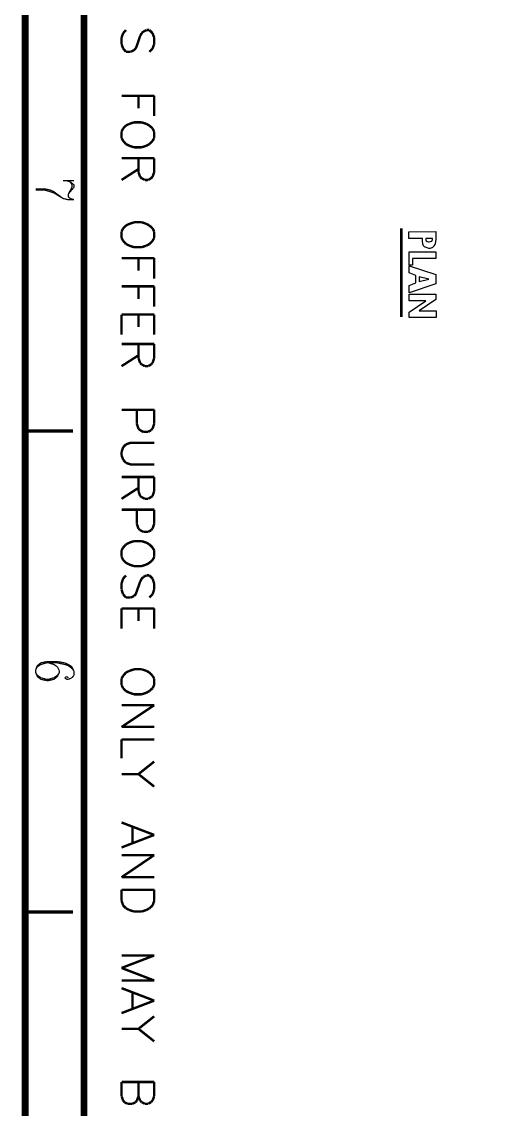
# Model space of a CAD drawing. Extents: x 0.1 to 11.6, y 0.3 to 16.2.
# Drawn here: x 0.141 to 2.098, y 9.438 to 13.934 of the extents above; entities that cross this region are included whole.
import ezdxf

# ---------------------------------------------------------------- set-up
doc = ezdxf.new("R2010")
doc.units = 0
doc.layers.get('0').update_dxf_attribs({"linetype": 'CONTINUOUS'})

msp = doc.modelspace()

# ---------------------------------------------------------------- linework, layer by layer
at = {"color": 0}
for points, const_width in [([(0.155003, 0.310004), (0.155003, 16.22)], 0.028333), ([(0.398329, 0.533311), (0.398329, 16.02)], 0.028333), ([(0.560004, 13.8867), (0.571669, 13.9)], 0.01), ([(0.643338, 13.8933), (0.636664, 13.8867)], 0.01), ([(0.656685, 13.9), (0.643338, 13.8933)], 0.01), ([(0.668349, 13.9), (0.656685, 13.9)], 0.01), ([(0.68164, 13.8867), (0.668349, 13.9)], 0.01), ([(0.553331, 13.8683), (0.560004, 13.8867)], 0.01), ([(0.553331, 13.8417), (0.553331, 13.8683)], 0.01), ([(0.629992, 13.875), (0.616644, 13.835)], 0.01), ([(0.636664, 13.8867), (0.629992, 13.875)], 0.01), ([(0.688314, 13.8683), (0.68164, 13.8867)], 0.01), ([(0.688314, 13.8417), (0.688314, 13.8683)], 0.01), ([(0.560004, 13.8233), (0.553331, 13.8417)], 0.01), ([(0.571669, 13.81), (0.560004, 13.8233)], 0.01), ([(0.591689, 13.81), (0.571669, 13.81)], 0.01), ([(0.604981, 13.8167), (0.591689, 13.81)], 0.01), ([(0.611654, 13.8233), (0.604981, 13.8167)], 0.01), ([(0.616644, 13.835), (0.611654, 13.8233)], 0.01), ([(0.668349, 13.81), (0.68164, 13.8233)], 0.01), ([(0.68164, 13.8233), (0.688314, 13.8417)], 0.01), ([(0.688314, 13.6283), (0.553331, 13.6283)], 0.01), ([(0.623318, 13.6283), (0.623318, 13.5767)], 0.01), ([(0.688314, 13.6283), (0.688314, 13.545)], 0.01), ([(0.560004, 13.4933), (0.553331, 13.48)], 0.01), ([(0.571669, 13.505), (0.560004, 13.4933)], 0.01), ([(0.585015, 13.5117), (0.571669, 13.505)], 0.01), ([(0.604981, 13.5183), (0.585015, 13.5117)], 0.01), ([(0.636664, 13.5183), (0.604981, 13.5183)], 0.01), ([(0.656685, 13.5117), (0.636664, 13.5183)], 0.01), ([(0.668349, 13.505), (0.656685, 13.5117)], 0.01), ([(0.68164, 13.4933), (0.668349, 13.505)], 0.01), ([(0.688314, 13.48), (0.68164, 13.4933)], 0.01), ([(0.553331, 13.48), (0.553331, 13.4533)], 0.01), ([(0.553331, 13.4533), (0.560004, 13.4417)], 0.01), ([(0.560004, 13.4417), (0.571669, 13.4283)], 0.01), ([(0.668349, 13.4283), (0.68164, 13.4417)], 0.01), ([(0.68164, 13.4417), (0.688314, 13.4533)], 0.01), ([(0.688314, 13.4533), (0.688314, 13.48)], 0.01), ([(0.571669, 13.4283), (0.585015, 13.4217)], 0.01), ([(0.585015, 13.4217), (0.604981, 13.415)], 0.01), ([(0.604981, 13.415), (0.636664, 13.415)], 0.01), ([(0.636664, 13.415), (0.656685, 13.4217)], 0.01), ([(0.656685, 13.4217), (0.668349, 13.4283)], 0.01), ([(0.688314, 13.37), (0.553331, 13.37)], 0.01), ([(0.623318, 13.3117), (0.623318, 13.37)], 0.01), ([(0.688314, 13.37), (0.688314, 13.3117)], 0.01), ([(0.623318, 13.325), (0.553331, 13.28)], 0.01), ([(0.629992, 13.2933), (0.623318, 13.3117)], 0.01), ([(0.688314, 13.3117), (0.68164, 13.2933)], 0.01), ([(0.356663, 13.2767), (0.311686, 13.2767)], 0.005208), ([(0.32666, 13.2767), (0.341689, 13.2717)], 0.005208), ([(0.341689, 13.2717), (0.356663, 13.26)], 0.005208), ([(0.341689, 13.2717), (0.348307, 13.26)], 0.005208), ([(0.636664, 13.2867), (0.629992, 13.2933)], 0.01), ([(0.650011, 13.28), (0.636664, 13.2867)], 0.01), ([(0.663357, 13.28), (0.650011, 13.28)], 0.01), ([(0.675022, 13.2867), (0.663357, 13.28)], 0.01), ([(0.68164, 13.2933), (0.675022, 13.2867)], 0.01), ([(0.235026, 13.2433), (0.198351, 13.2433)], 0.005208), ([(0.235026, 13.2383), (0.198351, 13.2383)], 0.005208), ([(0.258356, 13.2383), (0.235026, 13.2433)], 0.005208), ([(0.258356, 13.2317), (0.235026, 13.2383)], 0.005208), ([(0.273329, 13.2317), (0.258356, 13.2383)], 0.005208), ([(0.273329, 13.2267), (0.258356, 13.2317)], 0.005208), ([(0.311686, 13.2033), (0.273329, 13.2317)], 0.005208), ([(0.311686, 13.2033), (0.273329, 13.2267)], 0.005208), ([(0.356663, 13.25), (0.333333, 13.2217)], 0.005208), ([(0.348307, 13.25), (0.333333, 13.2217)], 0.005208), ([(0.333333, 13.2217), (0.333333, 13.21)], 0.005208), ([(0.348307, 13.26), (0.348307, 13.25)], 0.005208), ([(0.356663, 13.26), (0.356663, 13.25)], 0.005208), ([(0.333333, 13.1983), (0.311686, 13.2033)], 0.005208), ([(0.333333, 13.21), (0.341689, 13.2033)], 0.005208), ([(0.356663, 13.1983), (0.333333, 13.1983)], 0.005208), ([(0.341689, 13.2033), (0.356663, 13.1983)], 0.005208), ([(0.571669, 13.0917), (0.560004, 13.08)], 0.01), ([(0.585015, 13.0983), (0.571669, 13.0917)], 0.01), ([(0.604981, 13.105), (0.585015, 13.0983)], 0.01), ([(0.636664, 13.105), (0.604981, 13.105)], 0.01), ([(0.656685, 13.0983), (0.636664, 13.105)], 0.01), ([(0.668349, 13.0917), (0.656685, 13.0983)], 0.01), ([(0.68164, 13.08), (0.668349, 13.0917)], 0.01), ([(0.560004, 13.08), (0.553331, 13.0667)], 0.01), ([(0.553331, 13.0667), (0.553331, 13.04)], 0.01), ([(0.553331, 13.04), (0.560004, 13.0283)], 0.01), ([(0.688314, 13.0667), (0.68164, 13.08)], 0.01), ([(0.68164, 13.0283), (0.688314, 13.04)], 0.01), ([(0.688314, 13.04), (0.688314, 13.0667)], 0.01), ([(1.71001, 13.08), (1.71001, 12.7133)], 0.01), ([(0.560004, 13.0283), (0.571669, 13.015)], 0.01), ([(0.571669, 13.015), (0.585015, 13.0084)], 0.01), ([(0.585015, 13.0084), (0.604981, 13.0017)], 0.01), ([(0.604981, 13.0017), (0.636664, 13.0017)], 0.01), ([(0.636664, 13.0017), (0.656685, 13.0084)], 0.01), ([(0.656685, 13.0084), (0.668349, 13.015)], 0.01), ([(0.668349, 13.015), (0.68164, 13.0283)], 0.01), ([(0.688314, 12.9567), (0.553331, 12.9567)], 0.01), ([(0.623318, 12.9567), (0.623318, 12.905)], 0.01), ([(0.688314, 12.9567), (0.688314, 12.8717)], 0.01), ([(0.688314, 12.84), (0.553331, 12.84)], 0.01), ([(0.623318, 12.84), (0.623318, 12.7884)], 0.01), ([(0.688314, 12.84), (0.688314, 12.7567)], 0.01), ([(0.688314, 12.7233), (0.553331, 12.7233)], 0.01), ([(0.553331, 12.7233), (0.553331, 12.64)], 0.01), ([(0.623318, 12.7233), (0.623318, 12.6717)], 0.01), ([(0.688314, 12.7233), (0.688314, 12.64)], 0.01), ([(0.688314, 12.6017), (0.553331, 12.6017)], 0.01), ([(0.623318, 12.5433), (0.623318, 12.6017)], 0.01), ([(0.688314, 12.6017), (0.688314, 12.5433)], 0.01), ([(0.623318, 12.555), (0.553331, 12.51)], 0.01), ([(0.629992, 12.5233), (0.623318, 12.5433)], 0.01), ([(0.688314, 12.5433), (0.68164, 12.5233)], 0.01), ([(0.636664, 12.5167), (0.629992, 12.5233)], 0.01), ([(0.650011, 12.51), (0.636664, 12.5167)], 0.01), ([(0.663357, 12.51), (0.650011, 12.51)], 0.01), ([(0.675022, 12.5167), (0.663357, 12.51)], 0.01), ([(0.68164, 12.5233), (0.675022, 12.5167)], 0.01), ([(0.688314, 12.33), (0.553331, 12.33)], 0.01), ([(0.616644, 12.2717), (0.616644, 12.33)], 0.01), ([(0.688314, 12.33), (0.688314, 12.2717)], 0.01), ([(0.623318, 12.2517), (0.616644, 12.2717)], 0.01), ([(0.688314, 12.2717), (0.68164, 12.2517)], 0.01), ([(0.353353, 12.2416), (0.155003, 12.2416)], 0.013333), ([(0.629992, 12.245), (0.623318, 12.2517)], 0.01), ([(0.643338, 12.2383), (0.629992, 12.245)], 0.01), ([(0.663357, 12.2383), (0.643338, 12.2383)], 0.01), ([(0.675022, 12.245), (0.663357, 12.2383)], 0.01), ([(0.68164, 12.2517), (0.675022, 12.245)], 0.01), ([(0.571669, 12.1867), (0.560004, 12.175)], 0.01), ([(0.591689, 12.1934), (0.571669, 12.1867)], 0.01), ([(0.688314, 12.1934), (0.591689, 12.1934)], 0.01), ([(0.560004, 12.175), (0.553331, 12.155)], 0.01), ([(0.553331, 12.155), (0.553331, 12.1417)], 0.01), ([(0.553331, 12.1417), (0.560004, 12.1233)], 0.01), ([(0.560004, 12.1233), (0.571669, 12.11)], 0.01), ([(0.571669, 12.11), (0.591689, 12.1033)], 0.01), ([(0.591689, 12.1033), (0.688314, 12.1033)], 0.01), ([(0.688314, 12.0517), (0.553331, 12.0517)], 0.01), ([(0.623318, 11.9933), (0.623318, 12.0517)], 0.01), ([(0.688314, 12.0517), (0.688314, 11.9933)], 0.01), ([(0.623318, 12.0067), (0.553331, 11.9616)], 0.01), ([(0.629992, 11.9733), (0.623318, 11.9933)], 0.01), ([(0.636664, 11.9683), (0.629992, 11.9733)], 0.01), ([(0.650011, 11.9616), (0.636664, 11.9683)], 0.01), ([(0.663357, 11.9616), (0.650011, 11.9616)], 0.01), ([(0.675022, 11.9683), (0.663357, 11.9616)], 0.01), ([(0.68164, 11.9733), (0.675022, 11.9683)], 0.01), ([(0.688314, 11.9933), (0.68164, 11.9733)], 0.01), ([(0.688314, 11.9167), (0.553331, 11.9167)], 0.01), ([(0.616644, 11.8583), (0.616644, 11.9167)], 0.01), ([(0.688314, 11.9167), (0.688314, 11.8583)], 0.01), ([(0.623318, 11.8383), (0.616644, 11.8583)], 0.01), ([(0.629992, 11.8317), (0.623318, 11.8383)], 0.01), ([(0.643338, 11.825), (0.629992, 11.8317)], 0.01), ([(0.663357, 11.825), (0.643338, 11.825)], 0.01), ([(0.675022, 11.8317), (0.663357, 11.825)], 0.01), ([(0.68164, 11.8383), (0.675022, 11.8317)], 0.01), ([(0.688314, 11.8583), (0.68164, 11.8383)], 0.01), ([(0.585015, 11.78), (0.571669, 11.7733)], 0.01), ([(0.604981, 11.7867), (0.585015, 11.78)], 0.01), ([(0.636664, 11.7867), (0.604981, 11.7867)], 0.01), ([(0.656685, 11.78), (0.636664, 11.7867)], 0.01), ([(0.668349, 11.7733), (0.656685, 11.78)], 0.01), ([(0.560004, 11.76), (0.553331, 11.7483)], 0.01), ([(0.553331, 11.7483), (0.553331, 11.7217)], 0.01), ([(0.571669, 11.7733), (0.560004, 11.76)], 0.01), ([(0.68164, 11.76), (0.668349, 11.7733)], 0.01), ([(0.688314, 11.7483), (0.68164, 11.76)], 0.01), ([(0.688314, 11.7217), (0.688314, 11.7483)], 0.01), ([(0.553331, 11.7217), (0.560004, 11.7083)], 0.01), ([(0.560004, 11.7083), (0.571669, 11.6967)], 0.01), ([(0.571669, 11.6967), (0.585015, 11.69)], 0.01), ([(0.585015, 11.69), (0.604981, 11.6833)], 0.01), ([(0.636664, 11.6833), (0.656685, 11.69)], 0.01), ([(0.656685, 11.69), (0.668349, 11.6967)], 0.01), ([(0.668349, 11.6967), (0.68164, 11.7083)], 0.01), ([(0.68164, 11.7083), (0.688314, 11.7217)], 0.01), ([(0.560004, 11.6317), (0.571669, 11.645)], 0.01), ([(0.604981, 11.6833), (0.636664, 11.6833)], 0.01), ([(0.656685, 11.645), (0.643338, 11.6383)], 0.01), ([(0.668349, 11.645), (0.656685, 11.645)], 0.01), ([(0.68164, 11.6317), (0.668349, 11.645)], 0.01), ([(0.553331, 11.6117), (0.560004, 11.6317)], 0.01), ([(0.553331, 11.5866), (0.553331, 11.6117)], 0.01), ([(0.629992, 11.6183), (0.616644, 11.58)], 0.01), ([(0.636664, 11.6317), (0.629992, 11.6183)], 0.01), ([(0.643338, 11.6383), (0.636664, 11.6317)], 0.01), ([(0.688314, 11.6117), (0.68164, 11.6317)], 0.01), ([(0.688314, 11.5866), (0.688314, 11.6117)], 0.01), ([(0.560004, 11.5667), (0.553331, 11.5866)], 0.01), ([(0.571669, 11.5533), (0.560004, 11.5667)], 0.01), ([(0.591689, 11.5533), (0.571669, 11.5533)], 0.01), ([(0.604981, 11.56), (0.591689, 11.5533)], 0.01), ([(0.611654, 11.5667), (0.604981, 11.56)], 0.01), ([(0.616644, 11.58), (0.611654, 11.5667)], 0.01), ([(0.668349, 11.5533), (0.68164, 11.5667)], 0.01), ([(0.68164, 11.5667), (0.688314, 11.5866)], 0.01), ([(0.688314, 11.5084), (0.553331, 11.5084)], 0.01), ([(0.553331, 11.5084), (0.553331, 11.425)], 0.01), ([(0.623318, 11.5084), (0.623318, 11.4567)], 0.01), ([(0.688314, 11.5084), (0.688314, 11.425)], 0.01), ([(0.243326, 11.2884), (0.219997, 11.2833)], 0.005208), ([(0.288357, 11.2884), (0.243326, 11.2884)], 0.005208), ([(0.31836, 11.2833), (0.288357, 11.2884)], 0.005208), ([(0.205024, 11.2717), (0.198351, 11.255)], 0.005208), ([(0.205024, 11.2667), (0.198351, 11.255)], 0.005208), ([(0.198351, 11.255), (0.198351, 11.2433)], 0.005208), ([(0.198351, 11.2433), (0.205024, 11.2267)], 0.005208), ([(0.198351, 11.2433), (0.205024, 11.2317)], 0.005208), ([(0.219997, 11.2833), (0.205024, 11.2717)], 0.005208), ([(0.219997, 11.2767), (0.205024, 11.2667)], 0.005208), ([(0.243326, 11.2833), (0.219997, 11.2767)], 0.005208), ([(0.288357, 11.2833), (0.243326, 11.2833)], 0.005208), ([(0.273329, 11.2767), (0.251682, 11.2833)], 0.005208), ([(0.288357, 11.2667), (0.273329, 11.2767)], 0.005208), ([(0.31836, 11.2767), (0.288357, 11.2833)], 0.005208), ([(0.296658, 11.25), (0.288357, 11.2667)], 0.005208), ([(0.288357, 11.2267), (0.296658, 11.2433)], 0.005208), ([(0.288357, 11.2317), (0.296658, 11.2433)], 0.005208), ([(0.296658, 11.2433), (0.296658, 11.25)], 0.005208), ([(0.333333, 11.2767), (0.31836, 11.2833)], 0.005208), ([(0.333333, 11.2717), (0.31836, 11.2767)], 0.005208), ([(0.348307, 11.2667), (0.333333, 11.2767)], 0.005208), ([(0.348307, 11.26), (0.333333, 11.2717)], 0.005208), ([(0.356663, 11.25), (0.348307, 11.2667)], 0.005208), ([(0.356663, 11.25), (0.348307, 11.26)], 0.005208), ([(0.356663, 11.2317), (0.356663, 11.25)], 0.005208), ([(0.571669, 11.2433), (0.560004, 11.23)], 0.01), ([(0.585015, 11.25), (0.571669, 11.2433)], 0.01), ([(0.604981, 11.2567), (0.585015, 11.25)], 0.01), ([(0.636664, 11.2567), (0.604981, 11.2567)], 0.01), ([(0.656685, 11.25), (0.636664, 11.2567)], 0.01), ([(0.668349, 11.2433), (0.656685, 11.25)], 0.01), ([(0.68164, 11.23), (0.668349, 11.2433)], 0.01), ([(0.205024, 11.2317), (0.219997, 11.2217)], 0.005208), ([(0.205024, 11.2267), (0.219997, 11.215)], 0.005208), ([(0.219997, 11.2217), (0.243326, 11.215)], 0.005208), ([(0.219997, 11.215), (0.243326, 11.21)], 0.005208), ([(0.243326, 11.215), (0.251682, 11.215)], 0.005208), ([(0.243326, 11.21), (0.251682, 11.21)], 0.005208), ([(0.251682, 11.215), (0.273329, 11.2217)], 0.005208), ([(0.251682, 11.21), (0.273329, 11.215)], 0.005208), ([(0.273329, 11.2217), (0.288357, 11.2317)], 0.005208), ([(0.273329, 11.215), (0.288357, 11.2267)], 0.005208), ([(0.32666, 11.2267), (0.31836, 11.2217)], 0.005208), ([(0.31836, 11.2217), (0.32666, 11.215)], 0.005208), ([(0.333333, 11.2217), (0.32666, 11.2267)], 0.005208), ([(0.32666, 11.215), (0.333333, 11.215)], 0.005208), ([(0.333333, 11.215), (0.348307, 11.2217)], 0.005208), ([(0.348307, 11.2217), (0.356663, 11.2317)], 0.005208), ([(0.560004, 11.23), (0.553331, 11.2183)], 0.01), ([(0.553331, 11.2183), (0.553331, 11.1917)], 0.01), ([(0.688314, 11.2183), (0.68164, 11.23)], 0.01), ([(0.688314, 11.1917), (0.688314, 11.2183)], 0.01), ([(0.553331, 11.1917), (0.560004, 11.1783)], 0.01), ([(0.560004, 11.1783), (0.571669, 11.1667)], 0.01), ([(0.571669, 11.1667), (0.585015, 11.16)], 0.01), ([(0.585015, 11.16), (0.604981, 11.1533)], 0.01), ([(0.604981, 11.1533), (0.636664, 11.1533)], 0.01), ([(0.636664, 11.1533), (0.656685, 11.16)], 0.01), ([(0.656685, 11.16), (0.668349, 11.1667)], 0.01), ([(0.668349, 11.1667), (0.68164, 11.1783)], 0.01), ([(0.68164, 11.1783), (0.688314, 11.1917)], 0.01), ([(0.688314, 11.1083), (0.553331, 11.1083)], 0.01), ([(0.688314, 11.1083), (0.553331, 11.0183)], 0.01), ([(0.688314, 11.0183), (0.553331, 11.0183)], 0.01), ([(0.688314, 10.9667), (0.553331, 10.9667)], 0.01), ([(0.553331, 10.9667), (0.553331, 10.8883)], 0.01), ([(0.688314, 10.875), (0.623318, 10.8233)], 0.01), ([(0.623318, 10.8233), (0.553331, 10.8233)], 0.01), ([(0.688314, 10.7717), (0.623318, 10.8233)], 0.01), ([(0.688314, 10.5717), (0.553331, 10.6233)], 0.01), ([(0.688314, 10.5717), (0.553331, 10.52)], 0.01), ([(0.598307, 10.6033), (0.598307, 10.54)], 0.01), ([(0.688314, 10.4883), (0.553331, 10.4883)], 0.01), ([(0.688314, 10.4883), (0.553331, 10.3967)], 0.01), ([(0.688314, 10.3967), (0.553331, 10.3967)], 0.01), ([(0.688314, 10.345), (0.553331, 10.345)], 0.01), ([(0.553331, 10.3), (0.553331, 10.345)], 0.01), ([(0.688314, 10.345), (0.688314, 10.3)], 0.01), ([(0.560004, 10.28), (0.553331, 10.3)], 0.01), ([(0.688314, 10.3), (0.68164, 10.28)], 0.01), ([(0.353353, 10.2533), (0.155003, 10.2533)], 0.013333), ([(0.571669, 10.2683), (0.560004, 10.28)], 0.01), ([(0.585015, 10.2617), (0.571669, 10.2683)], 0.01), ([(0.604981, 10.255), (0.585015, 10.2617)], 0.01), ([(0.636664, 10.255), (0.604981, 10.255)], 0.01), ([(0.656685, 10.2617), (0.636664, 10.255)], 0.01), ([(0.668349, 10.2683), (0.656685, 10.2617)], 0.01), ([(0.68164, 10.28), (0.668349, 10.2683)], 0.01), ([(0.688314, 10.0733), (0.553331, 10.0733)], 0.01), ([(0.688314, 10.0733), (0.553331, 10.0217)], 0.01), ([(0.688314, 9.97), (0.553331, 10.0217)], 0.01), ([(0.688314, 9.97), (0.553331, 9.97)], 0.01), ([(0.688314, 9.88667), (0.553331, 9.93832)], 0.01), ([(0.598307, 9.91835), (0.598307, 9.85499)], 0.01), ([(0.688314, 9.88667), (0.553331, 9.83501)], 0.01), ([(0.688314, 9.82167), (0.623318, 9.77001)], 0.01), ([(0.623318, 9.77001), (0.553331, 9.77001)], 0.01), ([(0.688314, 9.71832), (0.623318, 9.77001)], 0.01), ([(0.688314, 9.55003), (0.553331, 9.55003)], 0.01), ([(0.553331, 9.49164), (0.553331, 9.55003)], 0.01), ([(0.623318, 9.55003), (0.623318, 9.49164)], 0.01), ([(0.688314, 9.55003), (0.688314, 9.49164)], 0.01), ([(0.560004, 9.47331), (0.553331, 9.49164)], 0.01), ([(0.623318, 9.49164), (0.616644, 9.47331)], 0.01), ([(0.629992, 9.47331), (0.623318, 9.49164)], 0.01), ([(0.688314, 9.49164), (0.68164, 9.47331)], 0.01), ([(0.564996, 9.46669), (0.560004, 9.47331)], 0.01), ([(0.578342, 9.46001), (0.564996, 9.46669)], 0.01), ([(0.598307, 9.46001), (0.578342, 9.46001)], 0.01), ([(0.611654, 9.46669), (0.598307, 9.46001)], 0.01), ([(0.616644, 9.47331), (0.611654, 9.46669)], 0.01), ([(0.636664, 9.46669), (0.629992, 9.47331)], 0.01), ([(0.650011, 9.46001), (0.636664, 9.46669)], 0.01), ([(0.663357, 9.46001), (0.650011, 9.46001)], 0.01), ([(0.675022, 9.46669), (0.663357, 9.46001)], 0.01), ([(0.68164, 9.47331), (0.675022, 9.46669)], 0.01)]:
    msp.add_lwpolyline(points, dxfattribs=dict(at, const_width=const_width))
at = {"color": 0, "const_width": 0.005208}
msp.add_lwpolyline([(0.155003, 16.22), (11.57, 16.22), (11.57, 0.310004), (0.155003, 0.310004), (0.155003, 16.22)], close=True, dxfattribs=at)
at = {"color": 0}
for points in [[(1.85281, 13.0663), (1.85281, 13.0426), (1.85281, 13.0357), (1.85042, 13.0165), (1.84999, 13.0151), (1.84858, 13.0133), (1.84483, 13.007), (1.84174, 13.0027), (1.84065, 13.0018), (1.83942, 13.0006), (1.82861, 12.9968), (1.82503, 12.9968), (1.82335, 12.9968), (1.8094, 13.0016), (1.80832, 13.0025), (1.80632, 13.0029), (1.80117, 13.0083), (1.79921, 13.0161), (1.79878, 13.0177), (1.79839, 13.0181), (1.79742, 13.0248), (1.79725, 13.0349), (1.79725, 13.0383), (1.74169, 13.0383), (1.74169, 13.0661), (1.85281, 13.0663)], [(1.81114, 13.0385), (1.81114, 13.0346), (1.81114, 13.0331), (1.81222, 13.0289), (1.81244, 13.0285), (1.81256, 13.0279), (1.81646, 13.0259), (1.817, 13.0257), (1.81706, 13.0254), (1.82286, 13.0246), (1.82482, 13.0246), (1.82497, 13.0246), (1.83567, 13.027), (1.83632, 13.0275), (1.83626, 13.0275), (1.83681, 13.0301), (1.83892, 13.0339), (1.83892, 13.035), (1.83892, 13.0385), (1.81114, 13.0385)], [(1.85292, 12.9828), (1.85292, 12.955), (1.75569, 12.9548), (1.75592, 12.927), (1.74203, 12.927), (1.74181, 12.9825), (1.85292, 12.9828)], [(1.85303, 12.8889), (1.85325, 12.8501), (1.74214, 12.8139), (1.74214, 12.8432), (1.76992, 12.8547), (1.76969, 12.8844), (1.74192, 12.8959), (1.74192, 12.925), (1.85303, 12.8889)], [(1.82308, 12.8696), (1.78358, 12.8788), (1.78381, 12.8601), (1.82308, 12.8696)], [(1.85319, 12.8083), (1.85319, 12.7861), (1.78375, 12.7386), (1.8534, 12.7388), (1.8534, 12.711), (1.74229, 12.7108), (1.74229, 12.733), (1.81153, 12.7805), (1.74208, 12.7803), (1.74208, 12.8081), (1.85319, 12.8083)]]:
    msp.add_lwpolyline(points, close=True, dxfattribs=at)

doc.saveas('drawing.dxf')
